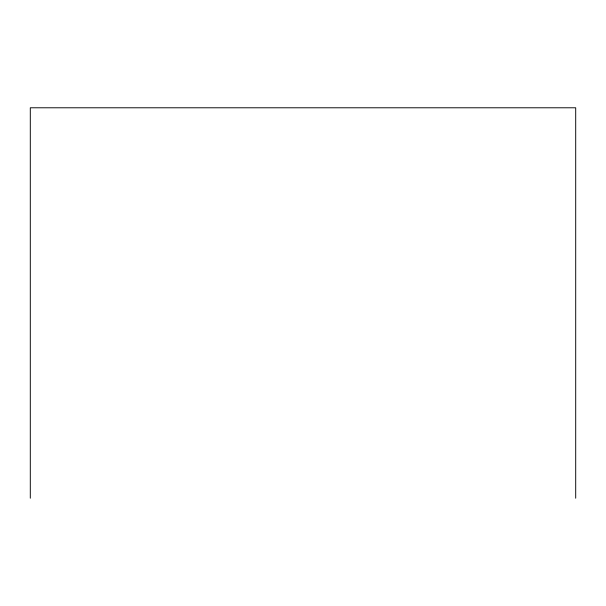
<?xml version="1.0" encoding="UTF-8"?>
<svg xmlns="http://www.w3.org/2000/svg" width="606" height="606" viewBox="0 0 606 606"><rect width="100%" height="100%" fill="white"/><g stroke="black" fill="none" stroke-linecap="round" stroke-linejoin="round"><path stroke-width="0.91" d="M575.7 498.215L575.7 107.785L30.3 107.785L30.3 498.215"/></g></svg>
